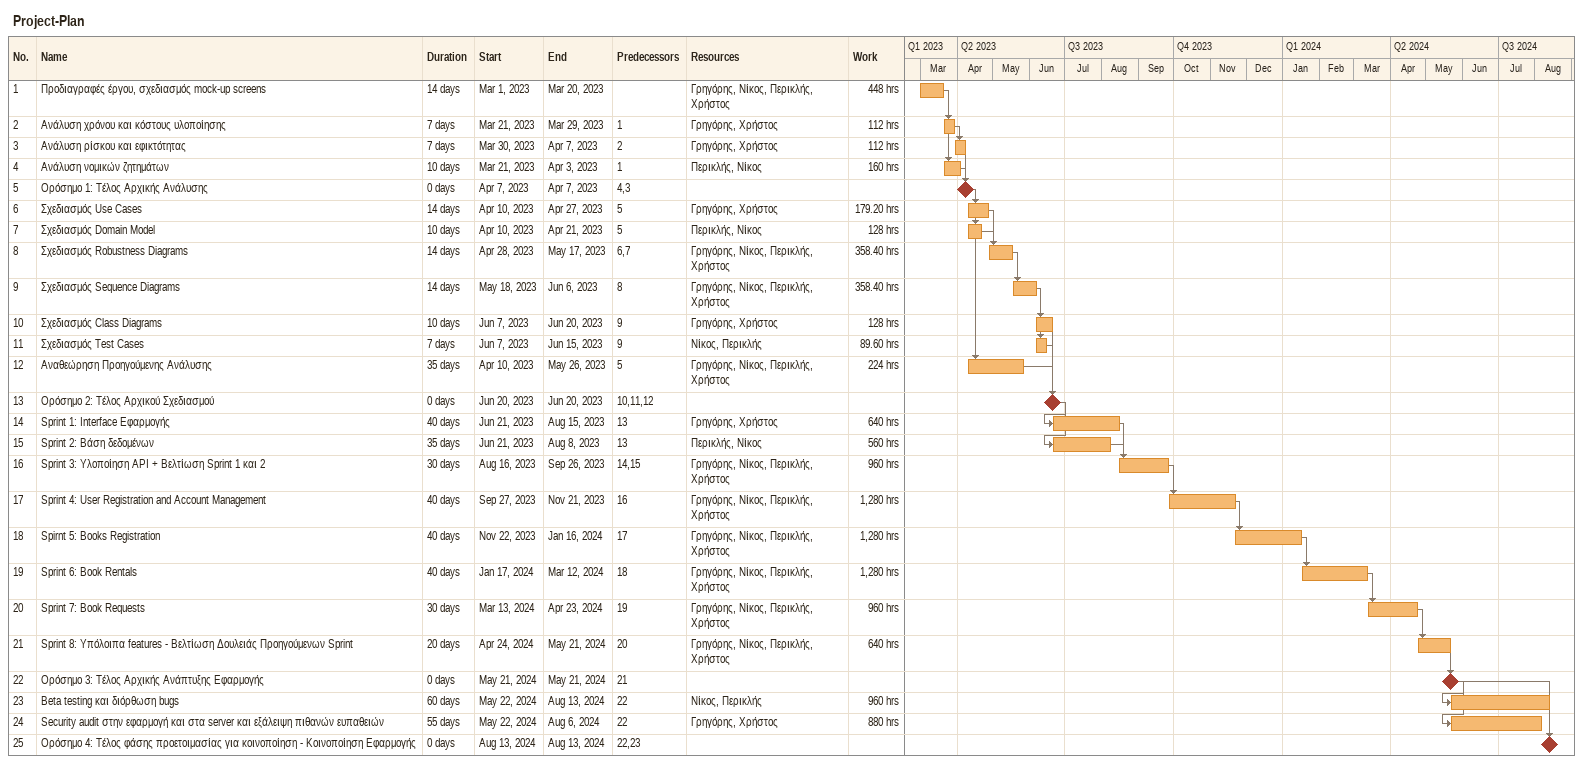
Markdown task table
Project-Plan

| ID | Task | Duration | Start | Finish | Predecessors | Resources | Work (h) |
|---|---|---|---|---|---|---|---|
| 1 | Προδιαγραφές έργου, σχεδιασμός mock-up screens | 14d | 2023-03-01 | 2023-03-20 |  | Γρηγόρης, Νίκος, Περικλής, Χρήστος | 448 |
| 2 | Ανάλυση χρόνου και κόστους υλοποίησης | 7d | 2023-03-21 | 2023-03-29 | 1 | Γρηγόρης, Χρήστος | 112 |
| 3 | Ανάλυση ρίσκου και εφικτότητας | 7d | 2023-03-30 | 2023-04-07 | 2 | Γρηγόρης, Χρήστος | 112 |
| 4 | Ανάλυση νομικών ζητημάτων | 10d | 2023-03-21 | 2023-04-03 | 1 | Περικλής, Νίκος | 160 |
| 5 | Ορόσημο 1: Τέλος Αρχικής Ανάλυσης | 0d | 2023-04-07 | 2023-04-07 | 4, 3 |  |  |
| 6 | Σχεδιασμός Use Cases | 14d | 2023-04-10 | 2023-04-27 | 5 | Γρηγόρης, Χρήστος | 179.20 |
| 7 | Σχεδιασμός Domain Model | 10d | 2023-04-10 | 2023-04-21 | 5 | Περικλής, Νίκος | 128 |
| 8 | Σχεδιασμός Robustness Diagrams | 14d | 2023-04-28 | 2023-05-17 | 6, 7 | Γρηγόρης, Νίκος, Περικλής, Χρήστος | 358.40 |
| 9 | Σχεδιασμός Sequence Diagrams | 14d | 2023-05-18 | 2023-06-06 | 8 | Γρηγόρης, Νίκος, Περικλής, Χρήστος | 358.40 |
| 10 | Σχεδιασμός Class Diagrams | 10d | 2023-06-07 | 2023-06-20 | 9 | Γρηγόρης, Χρήστος | 128 |
| 11 | Σχεδιασμός Test Cases | 7d | 2023-06-07 | 2023-06-15 | 9 | Νίκος, Περικλής | 89.60 |
| 12 | Αναθεώρηση Προηγούμενης Ανάλυσης | 35d | 2023-04-10 | 2023-05-26 | 5 | Γρηγόρης, Νίκος, Περικλής, Χρήστος | 224 |
| 13 | Ορόσημο 2: Τέλος Αρχικού Σχεδιασμού | 0d | 2023-06-20 | 2023-06-20 | 10, 11, 12 |  |  |
| 14 | Sprint 1: Interface Εφαρμογής | 40d | 2023-06-21 | 2023-08-15 | 13 | Γρηγόρης, Χρήστος | 640 |
| 15 | Sprint 2: Βάση δεδομένων | 35d | 2023-06-21 | 2023-08-08 | 13 | Περικλής, Νίκος | 560 |
| 16 | Sprint 3: Υλοποίηση API + Βελτίωση Sprint 1 και 2 | 30d | 2023-08-16 | 2023-09-26 | 14, 15 | Γρηγόρης, Νίκος, Περικλής, Χρήστος | 960 |
| 17 | Sprint 4: User Registration and Account Management | 40d | 2023-09-27 | 2023-11-21 | 16 | Γρηγόρης, Νίκος, Περικλής, Χρήστος | 1280 |
| 18 | Spirnt 5: Books Registration | 40d | 2023-11-22 | 2024-01-16 | 17 | Γρηγόρης, Νίκος, Περικλής, Χρήστος | 1280 |
| 19 | Sprint 6: Book Rentals | 40d | 2024-01-17 | 2024-03-12 | 18 | Γρηγόρης, Νίκος, Περικλής, Χρήστος | 1280 |
| 20 | Sprint 7: Book Requests | 30d | 2024-03-13 | 2024-04-23 | 19 | Γρηγόρης, Νίκος, Περικλής, Χρήστος | 960 |
| 21 | Sprint 8: Υπόλοιπα features - Βελτίωση Δουλειάς Προηγούμενων Sprint | 20d | 2024-04-24 | 2024-05-21 | 20 | Γρηγόρης, Νίκος, Περικλής, Χρήστος | 640 |
| 22 | Ορόσημο 3: Τέλος Αρχικής Ανάπτυξης Εφαρμογής | 0d | 2024-05-21 | 2024-05-21 | 21 |  |  |
| 23 | Beta testing και διόρθωση bugs | 60d | 2024-05-22 | 2024-08-13 | 22 | Νίκος, Περικλής | 960 |
| 24 | Security audit στην εφαρμογή και στα server και εξάλειψη πιθανών ευπαθειών | 55d | 2024-05-22 | 2024-08-06 | 22 | Γρηγόρης, Χρήστος | 880 |
| 25 | Ορόσημο 4: Τέλος φάσης προετοιμασίας για κοινοποίηση - Κοινοποίηση Εφαρμογής | 0d | 2024-08-13 | 2024-08-13 | 22, 23 |  |  |
